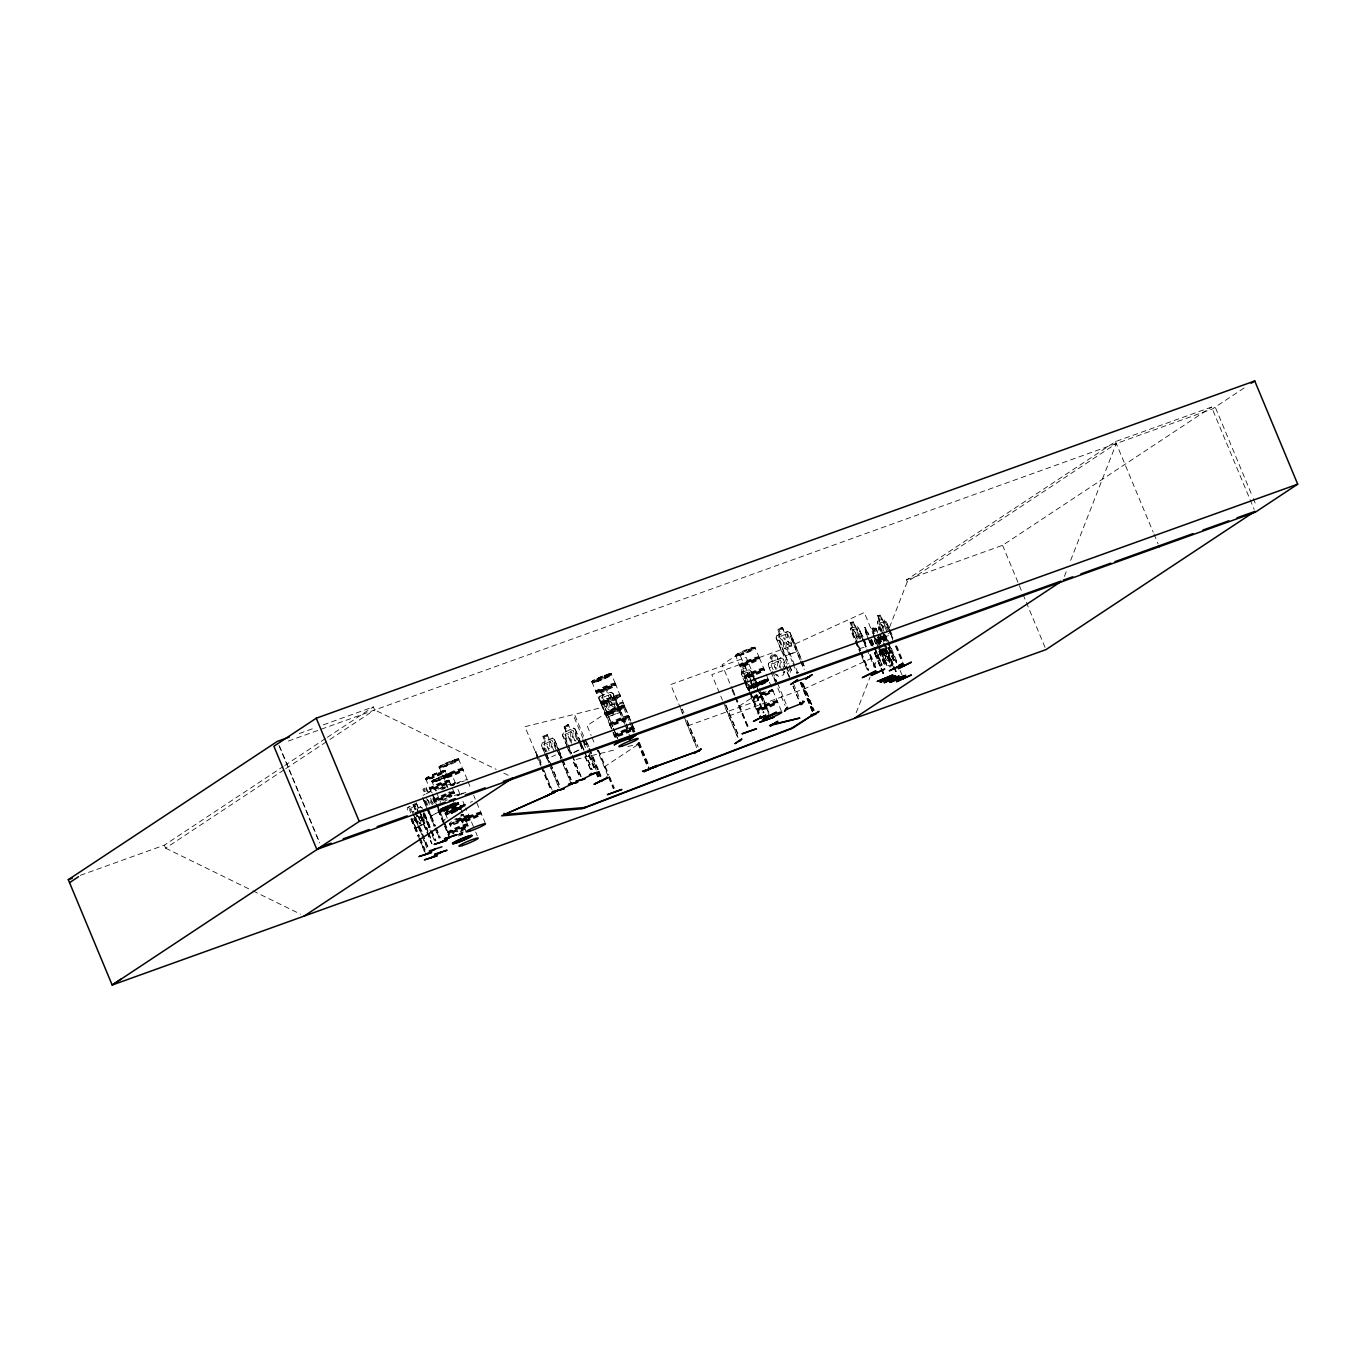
<?xml version="1.0" encoding="UTF-8"?>
<svg xmlns="http://www.w3.org/2000/svg" width="1366" height="1366" viewBox="0 0 1366 1366"><rect width="100%" height="100%" fill="white"/><g stroke="black" fill="none" stroke-linecap="round" stroke-linejoin="round"><path stroke-width="0.75" stroke-dasharray="5 3.75" d="M413.796 806.708L414.854 806.145L415.179 812.872L419.635 817.961L414.974 814.358M448.68 834.097L443.916 822.725M465.891 831.194L459.42 815.656M467.872 825.047L467.975 825.952M610.107 725.722L595.832 691.384M634.165 728.949L620.54 696.114A10.655 1.042 -22.6 0 1 604.455 703.336A10.655 1.042 -22.6 0 1 607.289 700.246A10.655 1.042 -22.6 0 1 620.437 696.079L615.81 684.793A10.655 1.042 -22.6 0 1 599.708 691.947A10.655 1.042 -22.6 0 1 602.543 688.857A10.655 1.042 -22.6 0 1 615.69 684.69L615.503 683.734M759.462 658.002L781.523 711.481M776.11 675.145L777.835 674.855M415.281 820.061L414.137 820.266M439.903 773.122L438.23 773.805L439.203 773.156M451.719 762.006L453.119 761.357M459.625 808.228L458.498 808.365M604.592 676.648L606.043 676.085L604.899 676.341M618.849 708.971C620.437 707.708 617.825 709.757 618.627 708.681M762.484 682.249L761.579 682.915L762.433 682.3M571.586 743.309L571.756 739.399M749.388 684.964L748.226 684.759M551.164 747.765C553.828 738.647 548.688 738.425 549.849 747.014C545.017 740.321 540.953 744.777 549.422 748.653M570.237 742.148L570.459 738.733C561.989 734.857 566.053 730.4 570.886 737.094C569.468 728.812 575.001 728.454 572.2 737.828L575.957 741.004M860.563 650.421L851.957 629.828L852.623 627.814C845.366 614.871 856.448 629.248 850.83 628.019L850.574 630.153L860.99 654.741M850.728 630.085L850.933 628.172M880.728 631.075L877.467 623.272L877.843 621.188L877.604 623.323L884.724 640.056M779.132 667.496C782.769 658.292 776.878 658.327 777.664 666.728C772.729 660.188 767.316 664.115 777.066 668.35M407.512 809.97L407.888 807.545L410.107 806.521L409.219 809.099L410.807 812.89M431.724 778.21L432.544 777.869M438.349 780.618C435.361 781.625 441.986 778.21 439.049 779.901M446.05 766.07L444.684 766.514L445.879 765.933M445.623 810.482L445.316 810.226M600.357 680.029L597.523 680.951M742.08 654.177L741.021 654.946L742.78 654.041M755.893 686.961L754.544 687.405L755.364 686.756M784.186 671.406L783.64 674.77L778.91 676.631L774.693 673.575M741.84 672.004L741.448 674.001L745.477 683.683M621.035 706.307L624.706 705.641L623.75 706.529M429.248 778.483L425.543 779.132L427.797 777.117M431.929 781.062L435.498 781.079A10.535 1.024 -22.6 0 0 451.309 773.89A10.535 1.024 -22.6 0 0 438.315 778.005A10.535 1.024 -22.6 0 0 435.515 781.062M441.303 765.319L438.998 767.163L442.738 766.685L441.013 767.231M454.861 803.31L458.43 803.328A10.535 1.024 -22.6 0 1 442.601 810.499L438.862 811.131L441.116 809.116M441.32 809.594L439.049 811.592L442.755 810.943M451.395 773.805L449.534 773.412M458.771 759.103L455.032 759.513M448.833 813.111L445.248 813.077M449.021 813.538L445.316 814.187L447.57 812.172M458.6 803.054L456.79 803.276M465.055 805.906L461.11 805.889M592.485 682.215L591.802 681.514L593.971 680.114M608.809 713.513A10.484 1.024 -22.6 0 1 611.592 710.474A10.484 1.024 -22.6 0 1 624.535 706.376A10.484 1.024 -22.6 0 1 608.809 713.513A10.484 1.024 -22.6 0 1 611.609 710.508A10.484 1.024 -22.6 0 1 624.552 706.41A10.484 1.024 -22.6 0 1 608.826 713.547L605.036 714.128L607.289 712.113M621.223 706.785L624.808 706.785A10.535 1.024 -22.6 0 1 608.963 713.957L605.24 714.589L607.494 712.591M751.368 647.945L754.937 647.962A10.535 1.024 -22.6 0 1 739.108 655.134L735.386 655.765L737.64 653.751M766.155 681.344L768.255 679.961A10.484 1.024 -22.6 0 1 752.461 687.149L748.841 687.115M766.633 679.927L768.46 680.422A10.535 1.024 -22.6 0 1 752.632 687.627L749.029 687.576M432.151 777.203L432.305 777.954M431.861 781.147L434.029 779.679L432.698 780.515M431.195 778.261L433.517 776.725L431.793 777.715M433.466 777.083L432.424 777.954M439.818 780.037L438.008 779.986M440.245 779.559L439.664 780.054M446.358 765.114L447.126 765.506L444.94 765.78L447.689 765.25L446.289 765.967M447.689 765.25L445.077 766.121M447.502 765.165L446.05 765.763M438.81 810.96L443.199 821.034M439.118 811.028L439.954 810.397M458.737 759.035L458.6 759.53A10.535 1.024 -22.6 0 1 442.789 766.719A10.535 1.024 -22.6 0 1 445.589 763.662A10.535 1.024 -22.6 0 1 458.566 759.547M458.788 759.052L456.483 760.879M446.921 809.936L447.707 809.509L445.265 809.867M445.879 810.192L447.707 809.509M445.077 813.555L447.365 811.694M445.316 814.119L445.367 813.624A10.484 1.024 -22.6 0 1 455.817 808.245A10.484 1.024 -22.6 0 1 464.594 805.923A10.535 1.024 -22.6 0 0 455.868 808.365A10.535 1.024 -22.6 0 0 445.367 813.795A10.535 1.024 -22.6 0 0 456.005 810.516M446.136 809.475L447.126 809.782L446.375 809.389M451.805 812.514L452.624 812.309M452.214 812.753C448.782 814.563 456.79 810.226 451.207 812.633M453.614 812.36L453.785 811.967M598.154 680.917L599.418 679.79M605.189 714.418L606.145 713.394M611.695 713.12L612.088 712.557M612.122 713.411C616.8 711.14 608.843 714.52 611.848 713.291M742.916 654.075L741.499 654.058M743.838 653.597L742.626 653.955M748.653 687.593L750.959 685.749M748.841 688.054L751.163 686.227M756.013 686.074L754.664 687.269L756.559 686.722M756.405 686.313L757.208 686.415M544.727 753.229L541.482 745.443L542.336 742.899L552.24 738.067L554.357 739.211L562.16 758.01M573.276 728.129L575.393 729.29L573.276 728.129L563.27 732.979L562.519 735.506L566.668 745.238M777.032 635.531L787.789 631.638L784.562 632.629L782.513 627.506C772.149 629.35 784.084 632.048 776.008 637.768L781.693 651.411L785.45 655.834L796.361 651.923L795.627 646.391M776.981 635.344L776.195 637.785L791.443 674.189M615.332 736.923L599.35 698.504L599.981 696.148L599.093 698.521L604.762 712.164L608.536 716.604L619.293 712.523M856.175 712.711L870.125 677.007M874.001 667.086L880.199 651.206M884.058 641.286L886.397 635.344M889.488 627.404L907.314 581.779L1116.295 443.523L1069.817 562.536M1064.387 576.435L1066.709 570.476M742.95 673.626L743.872 671.474L741.584 666.266L744.982 665.293L747.1 670.382L749.319 669.767L751.112 671.304L756.969 686.415M564.226 726.644L566.344 731.715L564.909 734.447L568.068 742.045M623.886 706.871L622.486 707.708M768.307 679.927L764.704 679.944M769.587 667.991L770.902 667.547M777.391 659.3L780.857 657.917L769.212 662.732L768.221 665.088L785.057 705.437M783.196 659.129L780.823 657.934M788.933 676.443L783.281 662.595L789.019 676.358M784.596 662.134L783.196 662.681M446.136 765.199L445.128 765.677M452.709 760.947L452.488 761.067M452.812 760.879L452.129 761.596M433.022 777.664L433.995 776.964M438.23 773.583L439.767 773.105M439.271 772.678L438.366 773.054L439.22 773.429M438.281 773.6L439.374 773.412M438.025 780.652L439.92 779.644L438.879 779.593M444.957 776.178L446.17 775.683L445.179 776.195M450.592 774.471L449.226 775.273L451.326 773.873A10.535 1.024 -22.6 0 0 438.332 778.057A10.535 1.024 -22.6 0 0 435.532 781.113A10.535 1.024 -22.6 0 0 451.326 773.941M604.54 676.05L605.514 676.307M610.517 674.872L609.151 675.675L611.37 673.626L607.716 674.309M446.17 809.44L444.992 810.089L445.897 809.56M451.975 805.479L453.427 805.564L452.112 805.411M447.57 809.645L446.05 810.038M458.583 803.789A10.535 1.024 -22.6 0 1 442.789 810.96A10.535 1.024 -22.6 0 1 445.589 807.921A10.535 1.024 -22.6 0 1 458.583 803.789L456.5 805.155M459.044 807.784L458.003 808.843M458.993 807.75L458.191 808.723L459.078 808.177M612.07 712.557L613.214 712.181L612.549 713.001M618.2 708.442L619.464 708.578M612.719 713.12L613.88 712.506L612.753 712.676M741.636 654.177L742.643 653.768M748.568 649.977L749.746 649.755L748.773 650.233M748.585 650.182L748.397 649.584M757.345 686.074L755.21 687.098L756.201 686.637M756.44 686.125L755.483 686.654M762.809 682.419L761.716 682.18L763.082 682.351M756.935 686.261L755.979 686.108M763.116 682.215L762.04 681.993M762.57 681.839L761.852 682.146M603.072 695.004C595.61 689.489 609.082 684.451 607.665 693.382M600.835 701.39L602.116 700.929L612.753 726.473M602.116 700.929L612.531 726.627M613.078 693.518L625.15 722.085M627.967 732.364L613.454 696.831L629.828 736.154M614.512 696.523L625.372 721.931M604.762 712.164L608.587 716.399M608.536 716.604L619.481 712.659L618.815 707.093L619.225 712.574M80.304 875.35L164.364 845.144L283.018 766.65M284.794 765.472L325.535 738.528M327.311 737.35L373.345 706.888L374.608 709.893L496.182 769.365M164.364 845.144L165.61 848.166L284.008 769.843M285.767 768.665L328.181 740.611M329.94 739.45L374.608 709.893M782.445 627.557L784.477 632.868L787.499 633.722L791.443 643.198L790.812 648.099L786.475 649.653L782.462 646.425L778.518 636.949L780.14 634.422L778.091 629.299M777.749 640.62L779.03 640.159L788.848 663.756M801.21 659.385L790.026 632.731L795.456 646.425M779.03 640.159L788.626 663.893M799.93 659.829L790.333 636.095L804.25 669.511M791.392 635.788L801.432 659.232M604.25 766.924L638.776 744.077M781.693 651.411L785.501 655.629L796.173 651.787M907.314 581.779L906.495 579.85L1115.493 441.577L1211.557 407.068L1254.142 509.381M739.279 706.068L756.542 694.645M906.495 579.85L1002.559 545.324L1211.557 407.068M1244.136 387.978L1212.359 408.997L285.904 741.909M633.021 732.056L631.433 728.283L633.073 727.344L631.826 727.771L633.5 731.886M682.454 713.564L681.105 709.62M683.956 712.95L682.385 709.159L683.734 713.103M604.557 676.068L604.967 675.829M442.977 772.678L445.231 770.68L441.542 771.312M444.872 776.059L445.521 775.837M438.076 780.686L439.357 780.037M439.271 780.259L439.545 779.952M456.312 804.711L458.447 803.276A10.535 1.024 -22.6 0 0 445.401 807.46A10.535 1.024 -22.6 0 0 442.601 810.499M611.524 713.564L613.095 712.249M622.674 708.151L624.808 706.717A10.535 1.024 -22.6 0 0 611.763 710.918A10.535 1.024 -22.6 0 0 608.963 713.957L605.394 714.64M752.82 649.311L754.92 647.928A10.535 1.024 -22.6 0 0 741.909 652.077A10.535 1.024 -22.6 0 0 739.108 655.134M766.326 681.788L768.426 680.388A10.535 1.024 -22.6 0 0 755.415 684.52A10.535 1.024 -22.6 0 0 752.615 687.576L750.856 688.088M430.461 791.477L425.287 794.346L422.862 789.207L426.158 787.397C426.619 795.114 429.197 789.889 431.98 792.707L436.01 802.371M423.067 795.388L424.98 794.278M407.751 807.596L409.8 806.452M414.752 803.942L412.925 804.915L415.349 805.684L418.508 813.282M413.761 806.572L410.807 808.211L412.395 812.002M418.337 808.194L420.54 806.76M414.752 817.705L417.706 816.048M429.3 812.958L431.434 815.929L438.998 811.745L437.871 806.145M431.434 815.929L438.998 811.745M416.254 827.881L423.801 823.92M423.033 810.072L429.231 827.198L421.667 831.365L412.805 813.282L413.164 810.858L412.942 813.282L423.204 837.956M597.71 681.036L599.025 680.131M432.851 777.254L431.519 778.039L433.193 777.117M439.493 780.157L440.45 779.627M743.241 653.409L741.362 654.673L742.216 654.365M743.531 653.802L742.626 654.399M743.685 653.938L742.267 654.587M446.306 809.782L447.211 809.628M447.365 809.782L446.289 810.226M451.309 812.907L452.283 812.48M744.846 665.362L746.929 670.638L749.268 671.884L753.212 681.378M743.702 671.338L741.584 671.918L741.311 674.07L743.736 679.875M750.976 671.372L754.92 681.122M743.121 676.819L743.616 676.785M756.696 686.876L751.966 674.394L754.425 680.302M752.461 674.36L751.556 674.616M746.997 687.61L744.555 681.754M756.644 684.981L757.874 690.257M536.189 751.59C533.167 750.924 541.858 759.752 540.919 762.945M631.826 727.771L633.841 731.339M547.151 734.635L543.087 736.598L545.307 741.653L543.873 744.385L547.032 751.966M566.241 731.749L563.919 726.558L568.256 724.475L570.373 729.546M564.124 726.661L568.188 724.714M545.734 751.829L544.095 747.902L542.917 748.466M562.331 762.587L554.152 742.933L555.313 742.353L561.87 758.079M566.77 741.909L565.131 737.981L563.953 738.545M579.269 742.831L575.188 732.996L576.35 732.432M551.642 756.884L555.62 754.954M581.062 742.899L581.745 748.619L571.756 753.503L568.205 749.149M573.515 752.666L581.848 748.602M850.83 628.019L857.25 626.704L855.355 626.96L853.238 621.889L861.212 638.076M882.214 620.215L880.25 615.059L888.224 631.263M858.719 628.206L865.634 647.074L864.285 641.832M852.452 632.902L859.812 650.592M879.619 620.779L878.97 622.998L882.129 630.597M861.878 637.29L859.88 631.16L863.09 636.898M859.436 631.382L860.648 630.99M888.088 628.497L886.893 624.347M887.2 624.382L889.3 628.104M856.14 643.745L859.334 648.509L856.277 643.676M892.801 640.193L891.537 634.934L884.126 619.959M597.984 680.712L599.093 679.875M444.992 765.814L446.597 765.216M612.531 712.591L611.626 713.53M452.026 812.599L450.968 813.316L452.078 813.009M451.873 812.258L452.556 812.377M803.635 689.181L881.446 653.836L879.55 650.506M874.223 628.582L875.965 628.189L878.082 633.261M878.543 639.971L880.097 639.886M886.158 648.526L887.644 653.716L886.005 648.594M891.81 665.191C888.02 648.748 896.147 679.38 885.202 660.717L879.533 647.074M874.018 633.5L871.935 628.189L874.172 633.431L872.959 633.346M873.472 628.104L874.889 631.673M878.458 627.626C882.59 626.909 875.299 627.831 879.977 631.177M879.499 637.871L881.172 641.61M883.751 641.337L881.599 637.632M887.337 641.217L885.697 637.29L886.671 637.017L897.308 662.578M878.628 648.918L881.48 653.836M881.309 653.921L885.424 653.511L883.785 648.389M885.356 648.252L888.139 653.221L885.51 648.184M884.69 634.251L891.947 652.965L890.29 647.843M598.547 680.729L599.828 680.148M432.1 777.203L433.142 776.793M446.494 809.936L445.231 810.465M866.761 634.285L864.268 627.438L867.444 632.834M865.293 627.592L868.417 634.712M865.822 632.373L866.334 634.165L864.439 627.37M756.201 686.364L755.654 687.064M445.948 765.899L444.975 766.275M452.624 812.582L453.683 812.121L451.497 813.265M299.308 733.491L315.307 727.736M323.315 724.868L373.345 706.888M601.108 690.086L605.531 688.481M778.022 629.333L782.428 627.728M599.981 696.148L610.909 692.186L613.146 693.467M613.232 696.984L614.734 696.37M790.111 636.249L791.614 635.634M687.849 725.824L763.355 698.675M729 715.904L804.506 688.754M680.883 709.774L682.385 709.159M632.031 727.89L634.097 731.493M426.158 787.397L428.241 792.707L430.529 793.526M423.955 800.886L425.987 806.913M422.555 818.371L423.682 823.971M429.231 827.198L427.985 821.632M595.439 681.463A10.535 1.024 -22.6 0 1 598.24 678.424A10.535 1.024 -22.6 0 1 611.234 674.292L611.319 674.275A10.535 1.024 -22.6 0 1 595.439 681.463L592.503 682.249M764.892 680.422L766.616 679.875M447.792 773.907L449.516 773.361M455.049 803.789L456.773 803.242M463.04 805.838L461.298 806.333L464.286 805.633M741.704 672.072L749.336 669.955M576.213 759.428L590.266 755.91M591.683 755.62L615.759 749.592M627.779 746.57L639.817 743.548M563.27 732.979L562.69 735.506L568.341 749.063M552.154 738.084L554.237 739.347M575.188 732.996L577.938 738.818M549.252 739.501L547.134 734.413L542.883 736.496L545 741.567M554.255 739.245L559.07 750.941M565.131 737.981L571.381 753.776M541.482 745.443L546.485 757.054M554.152 742.933L560.999 758.591M544.095 747.902L545.427 751.915M880.25 615.059L877.501 615.69L880.233 615.246M850.352 622.589L853.238 621.889M850.506 622.742L853.221 622.076M877.706 621.257C888.907 613.966 888.327 632.526 892.92 638.144M886.449 624.569L887.661 624.16M888.549 635.634L885.988 636.232L882.914 632.492M859.18 648.577L865.771 647.006M736.154 655.902L737.35 655.612M426.312 779.252L427.507 778.979M437.854 780.157L439.715 779.918M875.965 628.189L874.103 628.411L876.204 633.482M876.05 629.231L875.025 629.316L876.75 630.921M878.509 640.21L880.267 639.988M879.141 641.03L880.882 642.635L879.858 642.72M883.58 653.904L887.695 653.477M887.798 653.648L883.614 654.075L880.916 649.089M886.875 656.329L885.27 656.465L882.914 650.779M887.866 665.549L891.981 665.105M871.781 628.258L873.625 628.036M871.901 628.411L873.642 628.206M872.533 629.248L874.257 630.853L873.25 630.938M888.6 647.979L887.029 648.116L884.502 644.12M881.275 653.751L885.322 653.341M887.951 653.119L891.998 652.726M887.985 653.29L892.1 652.88M773.122 669.767L770.748 664.081L772.575 661.4L770.492 656.295L775.205 654.434L777.288 659.539L780.515 660.239L784.46 669.716M864.268 627.438L865.327 627.762M865.907 632.543L867.871 633.073M867.461 634.456L867.991 634.609M874.291 652.692L876.528 653.324L874.513 648.406M503.781 773.088L511.379 776.81M165.61 848.166L251.105 889.983M253 890.905L300.486 914.144M610.841 692.425L613.027 693.587L618.576 707.161M787.721 631.502L790.026 632.731M888.207 633.756L889.078 633.397M783.162 672.755L784.938 672.021L780.515 668.555M430.307 791.324L432.117 792.656M420.694 806.913L422.35 808.091M420.557 806.965L422.214 808.143M415.11 803.498L416.937 804.83M753.008 697.497L753.759 699.358M447.877 787.926L439.152 767.026M425.68 778.774L437.393 806.965M421.872 825.03L418.594 821.854L417.023 818.046M413.181 818.575L416.442 821.769L419.396 820.112L419.328 816.817C417.723 825.867 422.367 826.601 420.387 817.636L425.048 821.239L420.591 816.134M857.08 626.601L858.787 628.223M426.294 798.632L429.078 801.466L429.197 804.779M412.498 812.224L409.578 808.74L414.069 812.07M430.358 800.698L433.244 803.652M430.153 802.201L432.578 804.762M752.837 683.871L753.759 683.239M746.895 683.102L750.224 686.722L753.264 685.886L753.229 682.88M473.439 826.635L465.686 807.921M746.639 677.075L743.548 673.404L744.624 673.148L748.261 677.297L748.039 672.226L749.012 671.901L749.371 678.27M773.89 678.595L777.613 682.846M776.264 681.634L771.295 672.84M455.493 783.23L451.19 773.224M550.754 763.201L547.305 758.984L549.542 761.972M615.298 683.495L611.114 673.643M883.682 628.258L879.619 622.691L883.785 626.926L884.109 621.752L884.809 627.95M860.836 638.622L857.797 634.78L857.097 628.582L856.772 633.756L852.606 629.521L856.67 635.07L857.199 640.995M859.948 638.981L857.677 636.027L858.019 639.442M759.394 657.678L754.783 647.279M455.903 820.334A10.655 1.042 -22.6 0 1 469.153 816.031L469.306 816.048M428.378 811.438L431.571 815.878M418.713 826.789L421.804 831.109M413.283 823.527L416.374 827.847M747.082 687.542L750.224 692.152M886.329 641.491L883.239 636.863L885.185 640.142L884.383 636.59M877.689 637.683L879.858 641.149M882.248 649.192L885.783 658.788L885.219 653.716L888.703 658.617L884.348 648.987M882.316 636.778L884.485 640.261M877.911 637L879.738 639.937L879.072 636.898M882.47 648.526L884.297 651.445L883.631 648.423L885.27 653.58M880.182 643.506L877.706 637.205M467.804 824.893L463.245 814.563M614.871 737.094L610.124 725.705M476.768 802.747L485.186 823.049M881.121 648.97L883.751 653.836M870.398 640.227L873.25 645.913M758.523 710.73L757.737 708.886M873.113 646.186L870.688 641.303L872.208 645.947M454.468 793.407L444.94 770.646M745.016 678.27L744.265 676.477M1215.569 407.905L1252.434 496.473M1253.254 498.453L1256.532 506.325M1115.493 441.577L1153.16 532.091M1153.98 534.072L1158.078 543.907M1002.559 545.324L1022.229 592.554M1023.049 594.517L1025.507 600.425M1026.327 602.389L1045.161 647.655M890.103 630.067L893.381 637.922M896.659 645.794L903.199 661.52M895.908 645.964L904.087 665.635M888.907 630.46L892.169 638.332M895.447 646.186L901.167 659.949M886.858 631.57L882.914 622.093L880.336 622.691L884.297 632.168M885.663 636.112L896.796 662.8M900.126 670.484L902.585 676.375M888.156 643.181L896.335 662.851M882.675 631.792L886.175 640.056M889.215 647.518L895.772 663.244M881.702 630.802C879.926 624.262 877.962 624.894 881.548 630.87M882.214 632.014L885.492 639.886M888.754 647.74L895.311 663.466M883.751 636.334L885.339 640.125M888.463 647.689L895.003 663.432M888.002 647.911L894.559 663.654M882.18 636.471L885.339 644.052M884.57 643.301L893.569 664.935M894.388 666.898L896.847 672.789M880.558 634.644L883.802 642.703M886.551 649.243L893.108 664.969L886.5 649.431M893.927 666.932L896.369 672.84M880.37 635.07L883.631 642.771M893.876 667.12L896.335 673.028M879.789 634.575L884.707 646.255M884.809 646.63L894.235 669.135M879.619 634.644L882.829 642.635M885.492 648.577L890.359 660.256M879.602 637.034L882.76 644.615M884.57 648.662L891.452 665.174M875.811 628.258L877.945 633.517M884.451 649.482L890.991 665.208M878.15 634.866L881.258 642.652M884.4 649.67L890.956 665.396M878.799 636.863L882.812 646.528M883.717 648.73L890.478 665.43M877.928 636.88L881.087 644.462M877.997 637.171L881.155 644.752M878.662 640.142L880.08 643.523M877.877 638.844L880.25 644.547M877.928 639.151L880.285 644.837M878.543 643.249L877.023 639.271L886.961 660.529L888.566 660.393L887.729 656.243M881.309 650.899L885.373 660.649M876.306 638.981L878.68 644.667M875.435 638.024L877.894 643.932M878.714 645.896L886.893 665.549M873.881 635.258L877.262 643.301M880.404 650.882L886.722 666.045L878.253 645.93M877.382 644.154L864.268 612.549L786.44 647.894L792.178 661.656M873.113 635.19L878.56 648.133M879.38 650.096L885.919 665.823M874.36 640.125L875.93 643.915M879.089 651.48L885.407 666.642M874.172 640.142L875.76 643.932M878.901 651.497L885.219 666.659M871.662 639.544L874.12 645.435M874.94 647.399L882.299 665.088M871.423 639.476L875.521 649.311M876.34 651.275L882.06 665.037M871.132 639.766L881.77 665.327M870.893 639.698L873.847 646.374M874.172 647.569L881.531 665.259M870.774 640.398L873.625 648.15M875.077 652.692L880.814 666.454M881.633 668.418L884.075 674.326M874.838 652.624L883.853 674.258M868.332 638.076L871.269 645.059M880.267 666.676L874.547 652.914L876.426 653.136L874.65 648.304M881.087 668.657L883.546 674.548M866.505 634.097L871.167 645.776M874.308 652.863L883.307 674.48M867.905 637.99L871.149 645.794M863.91 638.861L867.188 646.716M870.466 654.587L876.187 668.35M860.187 631.212L866.727 646.938M870.005 654.809L875.743 668.572M864.798 642.959L866.437 646.903M869.715 654.758L877.074 672.448M862.697 639.254L865.976 647.125M866.795 649.089L874.155 666.779M861.383 652.385L868.742 670.074M852.743 632.936L860.102 650.643M860.922 652.606L868.298 670.296M860.631 652.555L867.991 670.245M861.809 656.705L867.547 670.467M802.252 661.195L805.53 669.067M802.03 661.349L805.308 669.203M800.749 661.81L804.028 669.664M803.123 683.734L814.17 710.252M802.935 683.751L813.982 710.269M797.966 673.028L787.328 647.467L711.806 674.616L722.443 700.16M802.064 682.863L813.538 710.44M801.483 682.18L813.316 710.593M792.997 663.62L797.078 673.455M800.835 682.454L812.838 710.849M800.442 682.488L813.06 712.796M800.203 682.641L812.821 712.95M789.668 665.72L792.946 673.575M789.446 665.874L792.724 673.728M786.304 665.976L789.497 673.933M793.595 683.768L800.135 699.494M783.213 659.095L788.865 672.738L789.428 678.373M793.1 686.193L800.476 703.883M793.031 686.278L798.751 700.041M777.322 659.505C778.979 650.182 764.875 655.578 772.336 661.298L769.058 662.578L768.034 665.071L770.458 670.928M781.933 670.706L777.988 661.229L773.276 663.091L777.22 672.567M772.627 671.372L776.639 681.31M777.527 683.171L786.457 704.89M754.356 677.058L746.178 657.388L670.655 684.537L682.932 714.025M755.176 679.022L758.454 686.893M759.274 688.857L769.229 712.796M754.51 678.082L757.976 686.415M761.05 693.808L769.007 712.95M760.64 694.03L767.999 711.72M755.244 682.266L756.918 686.722M757.703 688.618L769.16 715.682M757.293 688.379L767.111 711.959M751.573 681.822L747.629 672.345L744.59 673.165L747.748 680.763M749.183 676.955L739.347 653.358L722.085 664.781L730.281 684.451M750.002 678.919L754.083 688.754M756.901 695.499L763.987 712.557M750.89 682.419L753.434 688.123M756.405 695.67L763.696 712.745M750.583 682.607L752.956 688.293M756.098 695.875L763.201 712.915M735.915 656.363L735.523 655.407L739.45 664.969M748.739 687.166L749.439 688.823M749.763 690.342L739.501 665.02M750.566 692.306L761.494 717.85M745.255 680.729L749.336 690.547M750.156 692.511L759.155 714.145M744.76 680.763L748.858 690.581M749.678 692.562L758.676 714.179M745.99 684.895L750.071 694.731M750.89 696.694L758.267 714.384M732.825 689.676L735.198 695.362M735.984 697.258L748.602 727.566M731.083 686.415L734.891 695.55M735.489 697.428L748.295 727.771M732.039 690.052L734.413 695.738M735.198 697.633L747.817 727.941M725.892 704.924L739.296 737.128M725.67 705.078L739.074 737.281M723.263 702.141L738.033 737.589M725.175 707.417L737.794 737.725M687.115 720.531L698.146 747.048M686.876 720.685L697.138 745.307M683.751 715.989L696.882 747.509M685.612 721.128L696.643 747.663M629.999 719.95L622.64 702.261L574.505 714.333L588.422 747.765M630.819 721.931L634.917 731.749M639.39 742.506L648.85 765.233M638.947 742.728L649.089 767.487M638.571 742.711L648.833 767.333M628.958 720.497L621.598 702.807L587.056 725.636L591.154 735.471M629.777 722.46L633.858 732.296M638.349 743.036L647.808 765.78M638.144 742.916L648.389 767.555M637.751 743.428L647.211 766.155M626.191 723.895L629.47 731.766M625.97 724.048L629.248 731.903M605.548 688.293L607.58 693.604L610.619 694.457L614.563 703.934L613.932 708.834L609.577 710.405L605.548 707.178L601.603 697.702L603.226 695.174L601.194 690.052M613.573 728.454L617.654 738.272M613.351 728.59L617.432 738.425M591.854 681.771L595.798 691.333M598.581 750.173L608.826 774.795M609.629 776.691L614.359 788.045M597.984 750.549L608.246 775.188M609.134 776.861L613.761 788.438M591.973 737.435L595.235 745.307M596.054 747.27L607.75 775.359M608.536 777.254L613.266 788.626M587.329 743.019L588.9 746.809M589.702 748.705L598.376 769.536M599.162 771.431L601.518 777.117M585.314 739.45L588.456 747.014M589.258 748.91L597.932 769.758M598.718 771.653L601.074 777.339M588.883 748.892L597.557 769.741M598.342 771.636L600.716 777.322M586.082 743.428L587.653 747.219M590.812 754.8L597.113 769.963M597.915 771.858L600.272 777.527M582.889 738.221L573.071 714.623L524.937 726.695L540.902 765.045M583.709 740.184L586.987 748.039M587.807 750.002L596.139 770.014M596.925 771.91L599.281 777.596M583.077 739.928L586.236 747.509M589.378 755.074L595.696 770.236M596.481 772.131L598.837 777.817M582.701 739.911L585.86 747.492M589.019 755.057L595.32 770.219M596.122 772.114L598.479 777.8M583.845 743.924L585.416 747.697M588.575 755.278L594.876 770.441M595.678 772.336L598.035 778.005M575.291 729.307L584.016 750.054M584.836 752.017L592.195 769.707M575.171 729.444L583.726 750.122M584.528 752.085L591.905 769.775M578.757 740.799L582.036 748.653M585.297 756.525L591.034 770.287M580.089 744.794L581.728 748.722M585.007 756.593L592.366 774.283M577.084 739.928L573.139 730.434L570.305 729.785L568.171 724.492M574.966 740.953L571.005 731.476L567.044 733.422L570.988 742.899M567.59 743.872L571.671 753.708M572.491 755.671L581.489 777.288M572.2 755.74L581.199 777.374M568.871 750.344L570.51 754.271M573.771 762.143L580.328 777.869M566.924 746.485L570.203 754.339M573.481 762.211L579.201 775.973M562.98 759.974L571.159 779.644M562.69 760.042L570.868 779.713M561.819 760.555L569.998 780.208M563.151 764.55L571.33 784.221M556.047 749.849L552.103 740.372L549.269 739.706L547.066 734.652M553.93 750.89L549.986 741.414L546.007 743.343L549.952 752.82M546.554 753.793L549.815 761.665M550.635 763.628L560.453 787.226M546.246 753.878L549.525 761.733M550.344 763.696L560.162 787.294M547.015 758.301L550.293 766.172M551.113 768.136L559.292 787.789M545.085 754.442L548.347 762.313M549.166 764.277L558.984 787.875M544.078 770.526L551.966 789.48M535.745 751.795L541.26 765.062M542.063 766.958L551.523 789.685M541.687 766.941L551.147 789.668M536.514 755.791L540.458 765.267M541.243 767.163L549.917 787.994M458.447 758.847L467.565 780.327A10.655 1.042 -22.6 0 0 467.035 780.31M467.992 781.676L471.031 788.985M473.695 795.354L475.231 799.127M457.969 789.411L459.932 794.158M462.954 801.398L464.918 806.094M475.727 832.099L477.297 835.838M462.442 812.65L458.156 802.405A10.467 1.024 -22.6 0 1 444.513 809.133A10.484 1.024 -22.6 0 1 441.047 808.826A10.484 1.024 -22.6 0 1 456.415 802.559A10.467 1.024 -22.6 0 0 450.131 804.711M439.186 766.975L439.579 767.931M449.414 791.614L451.702 797.163M452.829 799.861L456.637 809.014M432.339 782.308L431.946 781.369L435.874 790.931M445.162 813.129L445.845 814.785M436.659 792.843L440.637 802.32M447.263 818.234L442.908 807.784A10.467 1.024 -22.6 0 0 444.513 809.133A10.484 1.024 -22.6 0 0 458.071 802.696M454.144 834.78L449.431 823.51M433.688 796.463L444.052 821.188M444.855 823.152L448.953 832.987M438.708 809.526L443.626 821.325M444.445 823.288L449.346 835.087M433.346 798.086L434.986 802.013M438.264 809.867L448.902 835.429M432.937 798.222L434.559 802.149M437.837 810.004L449.294 837.529M432.902 799.212L434.473 803.003M430.529 798.188L432.902 803.891M427.575 799.844L429.949 805.53M425.987 800.715L428.361 806.401M424.826 800.391L427.285 806.299M428.104 808.262L435.464 825.952M436.283 827.916L440.381 837.751M424.416 800.527L426.858 806.435M427.678 808.399L435.054 826.089M435.874 828.052L439.954 837.887M422.828 797.812L426.055 805.547M422.572 797.829L428.053 810.721M428.873 812.685L436.232 830.374M437.052 832.338L439.51 838.246M426.807 808.877L434.183 826.584M435.003 828.547L439.084 838.383M424.86 813.812L431.007 828.769M431.827 830.733L435.908 840.551M424.86 815.143L430.58 828.906M431.4 830.87L435.498 840.688M423.58 813.521L430.136 829.247M430.956 831.211L435.037 841.046M423.17 813.658L431.349 833.311M432.168 835.275L434.627 841.183M423.136 814.648L424.826 823.391L416.374 828.052L411.439 819.754M416.271 802.884L420.25 812.48M420.762 813.641L423.136 819.327L420.182 820.966L417.808 815.28M416.237 803.106L428.036 831.399M428.856 833.362L432.134 841.217M427.609 831.535L417.791 807.938L416.92 808.416L432.083 843.676M428.429 833.499L431.707 841.354M420.199 816.287L431.656 843.812M413.232 804.608L415.52 809.799M413.095 804.642L415.401 809.833M415.879 817.807L428.975 849.259M415.469 817.944L428.548 849.396M424.023 839.919L427.285 847.774M414.598 818.422L421.138 834.148M421.957 836.129L426.858 847.91M412.105 818.473L419.464 836.163M420.284 838.126L425.202 849.925M411.678 818.61L419.038 836.299M419.857 838.263L424.775 850.062M411.234 818.951L420.233 840.585M421.052 842.549L425.15 852.367M410.807 819.088L418.167 836.777M418.986 838.741L424.724 852.504M279.535 746.263L319.678 842.72M278.92 745.307L319.524 842.873M456.654 808.996L457.422 810.926A10.518 1.024 -22.6 0 1 457.525 810.601M870.637 641.969L871.798 645.537M891.435 634.934L892.237 638.503M877.809 640.876L878.611 644.615M879.789 637.478L880.558 641.064M437.615 806.23L438.708 811.66M422.435 818.405L423.528 823.835M580.806 742.967L581.575 748.5M560.026 752.837L560.726 758.557M559.77 752.905L560.538 758.437M451.907 785.262A10.484 1.024 -22.6 0 1 454.144 784.204M456.62 783.128A10.484 1.024 -22.6 0 1 467.087 780.106M456.876 783.777A10.655 1.042 -22.6 0 1 459.437 782.718M461.896 781.796A10.655 1.042 -22.6 0 1 464.081 781.062M458.652 795.012A10.484 1.024 -22.6 0 1 466.062 791.99M461.213 794.192A10.535 1.024 -22.6 0 1 466.182 792.246M459.608 809.218A10.518 1.024 -22.6 0 1 461.469 808.245M460.308 809.031A10.655 1.042 -22.6 0 1 458.549 809.543M457.354 809.782A10.655 1.042 -22.6 0 1 465.652 804.847M460.12 808.33A10.518 1.024 -22.6 0 1 457.473 808.091A10.518 1.024 -22.6 0 1 467.923 803.174M470.348 802.252A10.518 1.024 -22.6 0 1 472.482 801.518M457.593 810.362A10.655 1.042 -22.6 0 1 463.381 806.538M462.254 806.674A10.484 1.024 -22.6 0 1 446.033 813.111A10.484 1.024 -22.6 0 1 454.707 807.955A10.484 1.024 -22.6 0 1 463.586 805.872M462.391 806.93A10.535 1.024 -22.6 0 1 446.101 813.402A10.535 1.024 -22.6 0 1 454.827 808.228A10.535 1.024 -22.6 0 1 463.74 806.128M459.096 795.063A10.484 1.024 -22.6 0 1 457.747 795.866M442.806 800.613A10.484 1.024 -22.6 0 1 446.904 798.598M449.363 797.505A10.484 1.024 -22.6 0 1 451.89 796.48M454.315 795.575A10.484 1.024 -22.6 0 1 459.369 794.107M454.776 784.289A10.655 1.042 -22.6 0 1 453.41 785.091M440.108 788.933A10.655 1.042 -22.6 0 1 447.45 785.723M449.909 784.801A10.655 1.042 -22.6 0 1 455.527 783.691M438.076 789.207A10.484 1.024 -22.6 0 1 452.641 783.162A10.484 1.024 -22.6 0 1 451.156 785.433M443.933 788.592A10.484 1.024 -22.6 0 1 441.508 789.514M435.976 790.59A10.484 1.024 -22.6 0 1 436.727 790.009M460.666 808.262A10.484 1.024 -22.6 0 1 458.43 809.321A10.535 1.024 -22.6 0 0 460.735 808.382M455.954 810.397A10.484 1.024 -22.6 0 1 445.35 813.658M442.96 789.104A10.484 1.024 -22.6 0 1 445.418 788.028M452.505 785.365A10.484 1.024 -22.6 0 1 454.229 784.852M442.618 788.455A10.655 1.042 -22.6 0 1 447.689 786.304M450.148 785.382A10.655 1.042 -22.6 0 1 454.075 784.135M445.094 800.92A10.655 1.042 -22.6 0 1 447.365 799.844M456.825 795.439A10.655 1.042 -22.6 0 1 459.779 794.705M460.871 808.74A10.535 1.024 -22.6 0 1 458.635 809.799M456.159 810.875A10.535 1.024 -22.6 0 1 446.392 813.333A10.535 1.024 -22.6 0 1 463.176 806.247M469.153 816.031A10.655 1.042 -22.6 0 1 454.468 822.947A10.655 1.042 -22.6 0 1 453.632 821.41M455.681 819.668A10.484 1.024 -22.6 0 1 468.589 815.195A10.484 1.024 -22.6 0 1 459.13 820.385A10.484 1.024 -22.6 0 1 449.499 823.066M450.234 822.486A10.484 1.024 -22.6 0 1 451.583 821.683M456.398 811.455A10.484 1.024 -22.6 0 1 446.665 813.897A10.484 1.024 -22.6 0 1 463.381 806.845M462.442 833.158A10.655 1.042 -22.6 0 1 457.798 834.814M460.632 831.723A10.655 1.042 -22.6 0 1 463.142 830.63M462.681 833.738A10.655 1.042 -22.6 0 1 460.222 834.66M462.186 832.457A10.484 1.024 -22.6 0 1 459.761 833.38M460.41 831.057A10.484 1.024 -22.6 0 1 465.413 828.957M462.972 834.37A10.518 1.024 -22.6 0 1 458.413 836.026M458.959 834.028A10.518 1.024 -22.6 0 1 463.672 831.894M436.915 801.449A10.484 1.024 -22.6 0 1 439.903 798.615A10.484 1.024 -22.6 0 1 453.563 793.475A10.484 1.024 -22.6 0 1 448.202 797.198M445.743 798.273A10.484 1.024 -22.6 0 1 438.64 800.954M450.251 804.933A10.535 1.024 -22.6 0 1 456.637 804.028A10.535 1.024 -22.6 0 1 440.228 810.721A10.535 1.024 -22.6 0 1 447.707 805.974M448.048 792.98A10.484 1.024 -22.6 0 1 450.302 793.902A10.484 1.024 -22.6 0 1 434.678 799.793A10.484 1.024 -22.6 0 1 445.64 793.885M445.145 806.828A10.467 1.024 -22.6 0 1 447.621 805.752M448.833 833.55A10.655 1.042 -22.6 0 1 458.413 828.086A10.655 1.042 -22.6 0 1 467.018 826.14M465.652 826.959A10.655 1.042 -22.6 0 1 450.029 833.311M465.806 827.659A10.484 1.024 -22.6 0 1 456.722 831.774M454.297 832.697A10.484 1.024 -22.6 0 1 452.163 833.414M449.26 834.148A10.484 1.024 -22.6 0 1 457.422 829.299A10.484 1.024 -22.6 0 1 467.889 826.276M462.271 814.751A10.655 1.042 -22.6 0 1 460.905 815.57M461.486 814.734A10.484 1.024 -22.6 0 1 459.215 817.227M456.978 818.285A10.484 1.024 -22.6 0 1 454.502 819.361M462.032 814.17A10.655 1.042 -22.6 0 1 460.666 814.973M443.369 821.188A10.655 1.042 -22.6 0 1 444.121 820.607M443.694 820.864A10.518 1.024 -22.6 0 1 445.316 819.105M752.461 687.149A10.484 1.024 -22.6 0 1 755.261 684.11A10.484 1.024 -22.6 0 1 768.204 680.012A10.484 1.024 -22.6 0 1 752.478 687.183A10.484 1.024 -22.6 0 1 755.278 684.144A10.484 1.024 -22.6 0 1 768.221 680.046M766.224 679.209A10.45 1.024 -22.6 0 1 760.111 683.444A10.45 1.024 -22.6 0 1 749.029 686.654A10.45 1.024 -22.6 0 1 764.516 679.705M751.198 688.652A10.45 1.024 -22.6 0 1 755.705 685.134A10.45 1.024 -22.6 0 1 768.682 680.712A10.45 1.024 -22.6 0 1 757.464 686.535M755.057 687.44A10.45 1.024 -22.6 0 1 752.922 688.157M752.615 687.576A10.535 1.024 -22.6 0 0 768.409 680.405A10.535 1.024 -22.6 0 0 755.432 684.571A10.535 1.024 -22.6 0 0 752.632 687.627M769.195 690.564A10.655 1.042 -22.6 0 1 767.146 693.296A10.655 1.042 -22.6 0 1 753.076 698.077L753.11 698.094A10.655 1.042 -22.6 0 1 767.009 691.316M771.722 689.232A10.484 1.024 -22.6 0 1 766.804 692.647A10.484 1.024 -22.6 0 1 754.288 697.36A10.484 1.024 -22.6 0 1 757.02 694.765M759.257 693.706A10.484 1.024 -22.6 0 1 764.243 691.606M785.962 642.174C787.277 650.711 781.113 650.745 784.579 641.439C775.461 636.88 780.242 633.141 785.091 639.886C783.862 631.724 789.787 631.895 786.492 640.705C795.951 645.52 790.965 649.311 785.962 642.174M609.065 702.927C610.124 711.618 604.318 711.396 607.682 702.192C598.53 697.633 603.345 693.894 608.194 700.638C606.965 692.46 612.907 692.63 609.595 701.458C619.071 706.256 614.068 710.047 609.065 702.927M425.953 788.763L424.058 789.821L424.758 791.512L426.653 790.47L425.953 788.763M416.186 804.215L414.291 805.257L414.991 806.965L416.903 805.906L416.186 804.215M546.81 735.83L544.249 737.077L544.949 738.767L547.51 737.52L546.81 735.83M567.829 725.892L565.285 727.139L565.985 728.829L568.546 727.6L567.829 725.892M798.205 672.396L796.89 672.994L798.205 672.396M867.991 632.834L868.844 634.849L867.991 632.834M774.693 655.629L771.653 656.824L772.353 658.532L775.393 657.336L774.693 655.629M605.036 689.642L602.252 690.65L602.952 692.357L605.753 691.35L605.036 689.642M781.933 628.906L779.149 629.914L779.849 631.604L782.633 630.597L781.933 628.906M608.28 695.294L603.943 696.865L607.887 706.342L612.224 704.771L608.28 695.294M785.177 634.558L780.84 636.112L784.784 645.589L789.121 644.035L785.177 634.558M744.624 666.557L742.66 667.103L743.36 668.794L745.324 668.247L744.624 666.557M747.987 676.904L748.124 677.007A10.655 1.042 -22.6 0 0 764.089 669.716A10.655 1.042 -22.6 0 0 750.941 673.882A10.655 1.042 -22.6 0 0 748.107 676.973L747.817 676.887M879.977 616.271L878.338 616.647L879.038 618.354L880.694 617.961L879.977 616.271M852.965 623.101L851.325 623.477L852.025 625.167L853.665 624.791L852.965 623.101M855.884 628.923L853.323 629.521L857.267 638.998L859.846 638.4L855.884 628.923M880.216 628.531L879.209 628.616L880.933 630.221L880.216 628.531M879.636 621.001L877.501 615.69L879.482 620.847M469.426 816.783L469.409 816.731A10.655 1.042 -22.6 0 0 456.142 820.915A10.655 1.042 -22.6 0 0 453.307 824.005A10.655 1.042 -22.6 0 0 469.289 816.748M629.316 717.133L629.299 717.082A10.655 1.042 -22.6 0 0 616.066 721.333A10.655 1.042 -22.6 0 0 613.232 724.424A10.655 1.042 -22.6 0 0 629.214 717.15M442.618 766.343A10.535 1.024 -22.6 0 0 458.413 759.172A10.535 1.024 -22.6 0 0 445.418 763.287A10.535 1.024 -22.6 0 0 442.618 766.343M443.045 767.265A10.484 1.024 -22.6 0 0 458.771 760.128A10.484 1.024 -22.6 0 0 445.828 764.226A10.484 1.024 -22.6 0 0 443.045 767.265M447.041 777.152A10.655 1.042 -22.6 0 0 463.023 769.895A10.655 1.042 -22.6 0 0 449.875 774.061A10.655 1.042 -22.6 0 0 447.041 777.152M447.399 777.766A10.484 1.024 -22.6 0 0 463.142 770.612A10.484 1.024 -22.6 0 0 450.199 774.727A10.484 1.024 -22.6 0 0 447.399 777.766M446.784 776.571A10.655 1.042 -22.6 0 0 462.767 769.314A10.655 1.042 -22.6 0 0 449.619 773.48A10.655 1.042 -22.6 0 0 446.784 776.571M446.614 775.854A10.484 1.024 -22.6 0 0 462.34 768.699A10.484 1.024 -22.6 0 0 449.397 772.815A10.484 1.024 -22.6 0 0 446.614 775.854M465.669 821.615A10.484 1.024 -22.6 0 0 481.395 814.477A10.484 1.024 -22.6 0 0 468.453 818.575A10.484 1.024 -22.6 0 0 465.669 821.615M465.294 821.017A10.655 1.042 -22.6 0 0 481.276 813.76A10.655 1.042 -22.6 0 0 468.128 817.927A10.655 1.042 -22.6 0 0 465.294 821.017M464.85 819.72A10.518 1.024 -22.6 0 0 480.627 812.565A10.518 1.024 -22.6 0 0 467.65 816.68A10.518 1.024 -22.6 0 0 464.85 819.72M465.055 820.437A10.655 1.042 -22.6 0 0 481.037 813.163A10.655 1.042 -22.6 0 0 467.889 817.346A10.655 1.042 -22.6 0 0 465.055 820.437M604.831 703.951A10.484 1.024 -22.6 0 0 620.557 696.797A10.484 1.024 -22.6 0 0 607.614 700.912A10.484 1.024 -22.6 0 0 604.831 703.951M595.303 681.071A10.484 1.024 -22.6 0 0 611.029 673.933A10.484 1.024 -22.6 0 0 598.103 678.031A10.484 1.024 -22.6 0 0 595.303 681.071A10.518 1.024 -22.6 0 0 611.08 673.984A10.518 1.024 -22.6 0 0 598.12 678.099A10.518 1.024 -22.6 0 0 595.32 681.139M608.536 712.847A10.484 1.024 -22.6 0 0 624.262 705.693A10.484 1.024 -22.6 0 0 611.319 709.808A10.484 1.024 -22.6 0 0 608.536 712.847M595.713 682.061A10.484 1.024 -22.6 0 0 611.439 674.924A10.484 1.024 -22.6 0 0 598.513 679.022A10.484 1.024 -22.6 0 0 595.713 682.061A10.467 1.024 -22.6 0 0 611.439 674.941A10.467 1.024 -22.6 0 0 598.53 679.039A10.467 1.024 -22.6 0 0 595.73 682.078M608.621 713.12A10.535 1.024 -22.6 0 0 624.416 705.949A10.535 1.024 -22.6 0 0 611.422 710.081A10.535 1.024 -22.6 0 0 608.621 713.12M604.011 702.039A10.518 1.024 -22.6 0 0 619.788 694.884A10.518 1.024 -22.6 0 0 606.811 698.999A10.518 1.024 -22.6 0 0 604.011 702.039M600.067 692.562A10.518 1.024 -22.6 0 0 615.827 685.408A10.518 1.024 -22.6 0 0 602.867 689.523A10.518 1.024 -22.6 0 0 600.067 692.562M604.199 702.756A10.655 1.042 -22.6 0 0 620.181 695.499A10.655 1.042 -22.6 0 0 607.05 699.665A10.655 1.042 -22.6 0 0 604.199 702.756M599.469 691.367A10.655 1.042 -22.6 0 0 615.451 684.11A10.655 1.042 -22.6 0 0 602.304 688.276A10.655 1.042 -22.6 0 0 599.469 691.367M599.281 690.65A10.484 1.024 -22.6 0 0 615.024 683.495A10.484 1.024 -22.6 0 0 602.082 687.61A10.484 1.024 -22.6 0 0 599.281 690.65M618.337 736.411A10.484 1.024 -22.6 0 0 634.08 729.273A10.484 1.024 -22.6 0 0 621.137 733.371A10.484 1.024 -22.6 0 0 618.337 736.411M617.961 735.813A10.655 1.042 -22.6 0 0 633.944 728.556A10.655 1.042 -22.6 0 0 620.796 732.722A10.655 1.042 -22.6 0 0 617.961 735.813M609.236 714.538A10.484 1.024 -22.6 0 0 624.962 707.383A10.484 1.024 -22.6 0 0 612.019 711.498A10.484 1.024 -22.6 0 0 609.236 714.538M617.534 734.515A10.518 1.024 -22.6 0 0 633.295 727.361A10.518 1.024 -22.6 0 0 620.335 731.459A10.518 1.024 -22.6 0 0 617.534 734.515M613.59 725.039A10.518 1.024 -22.6 0 0 629.35 717.867A10.518 1.024 -22.6 0 0 616.39 721.982A10.518 1.024 -22.6 0 0 613.59 725.039M617.722 735.215A10.655 1.042 -22.6 0 0 633.704 727.958A10.655 1.042 -22.6 0 0 620.557 732.125A10.655 1.042 -22.6 0 0 617.722 735.215M612.975 723.826A10.655 1.042 -22.6 0 0 628.958 716.569A10.655 1.042 -22.6 0 0 615.81 720.736A10.655 1.042 -22.6 0 0 612.975 723.826M612.805 723.109A10.484 1.024 -22.6 0 0 628.531 715.972A10.484 1.024 -22.6 0 0 615.588 720.07A10.484 1.024 -22.6 0 0 612.805 723.109M435.378 780.72A10.535 1.024 -22.6 0 0 451.173 773.549A10.535 1.024 -22.6 0 0 438.179 777.681A10.535 1.024 -22.6 0 0 435.378 780.72M435.788 781.659A10.484 1.024 -22.6 0 0 451.531 774.505A10.484 1.024 -22.6 0 0 438.588 778.62A10.484 1.024 -22.6 0 0 435.788 781.659M453.683 824.62A10.484 1.024 -22.6 0 0 469.409 817.466A10.484 1.024 -22.6 0 0 456.466 821.581A10.484 1.024 -22.6 0 0 453.683 824.62M438.264 800.339A10.655 1.042 -22.6 0 0 454.246 793.083A10.655 1.042 -22.6 0 0 441.098 797.249A10.655 1.042 -22.6 0 0 438.264 800.339M429.129 778.074A10.484 1.024 -22.6 0 0 444.855 770.936A10.484 1.024 -22.6 0 0 431.912 775.034A10.484 1.024 -22.6 0 0 429.129 778.074M429.112 778.142A10.535 1.024 -22.6 0 0 444.906 770.97A10.535 1.024 -22.6 0 0 431.929 775.085A10.535 1.024 -22.6 0 0 429.112 778.142M429.556 779.081A10.467 1.024 -22.6 0 0 445.248 771.944A10.467 1.024 -22.6 0 0 432.339 776.042A10.467 1.024 -22.6 0 0 429.556 779.081M429.283 778.518A10.535 1.024 -22.6 0 0 445.06 771.346A10.535 1.024 -22.6 0 0 432.083 775.461A10.535 1.024 -22.6 0 0 429.283 778.518M433.534 788.95A10.655 1.042 -22.6 0 0 449.516 781.693A10.655 1.042 -22.6 0 0 436.369 785.86A10.655 1.042 -22.6 0 0 433.534 788.95M433.91 789.565A10.484 1.024 -22.6 0 0 449.636 782.411A10.484 1.024 -22.6 0 0 436.693 786.509A10.484 1.024 -22.6 0 0 433.91 789.565M438.025 799.759A10.655 1.042 -22.6 0 0 454.007 792.502A10.655 1.042 -22.6 0 0 440.859 796.668A10.655 1.042 -22.6 0 0 438.025 799.759M433.278 788.37A10.655 1.042 -22.6 0 0 449.26 781.113A10.655 1.042 -22.6 0 0 436.113 785.279A10.655 1.042 -22.6 0 0 433.278 788.37M433.107 787.653A10.484 1.024 -22.6 0 0 448.833 780.498A10.484 1.024 -22.6 0 0 435.891 784.613A10.484 1.024 -22.6 0 0 433.107 787.653M442.635 810.601A10.535 1.024 -22.6 0 0 458.43 803.43A10.535 1.024 -22.6 0 0 445.436 807.562A10.535 1.024 -22.6 0 0 442.635 810.601M443.045 811.541A10.484 1.024 -22.6 0 0 458.788 804.386A10.484 1.024 -22.6 0 0 445.845 808.501A10.484 1.024 -22.6 0 0 443.045 811.541A10.467 1.024 -22.6 0 0 458.771 804.42A10.467 1.024 -22.6 0 0 445.862 808.518A10.467 1.024 -22.6 0 0 443.079 811.558M451.361 831.518A10.484 1.024 -22.6 0 0 467.104 824.364A10.484 1.024 -22.6 0 0 454.161 828.462A10.484 1.024 -22.6 0 0 451.361 831.518M451.548 832.218A10.655 1.042 -22.6 0 0 467.531 824.962A10.655 1.042 -22.6 0 0 454.383 829.145A10.655 1.042 -22.6 0 0 451.548 832.218M748.483 677.587A10.484 1.024 -22.6 0 0 764.209 670.433A10.484 1.024 -22.6 0 0 751.283 674.548A10.484 1.024 -22.6 0 0 748.483 677.587M738.972 654.724A10.484 1.024 -22.6 0 0 754.698 647.569A10.484 1.024 -22.6 0 0 741.755 651.684A10.484 1.024 -22.6 0 0 738.972 654.724M739.399 655.697A10.45 1.024 -22.6 0 0 755.074 648.577A10.45 1.024 -22.6 0 0 742.182 652.658A10.45 1.024 -22.6 0 0 739.399 655.697M752.273 686.756A10.535 1.024 -22.6 0 0 768.068 679.585A10.535 1.024 -22.6 0 0 755.074 683.717A10.535 1.024 -22.6 0 0 752.273 686.756M743.377 665.584A10.655 1.042 -22.6 0 0 759.359 658.327A10.655 1.042 -22.6 0 0 746.212 662.493A10.655 1.042 -22.6 0 0 743.377 665.584M747.68 675.675A10.518 1.024 -22.6 0 0 763.44 668.52A10.518 1.024 -22.6 0 0 750.48 672.635A10.518 1.024 -22.6 0 0 747.68 675.675M743.736 666.198A10.518 1.024 -22.6 0 0 759.496 659.044A10.518 1.024 -22.6 0 0 746.536 663.159A10.518 1.024 -22.6 0 0 743.736 666.198M747.868 676.392A10.655 1.042 -22.6 0 0 763.85 669.135A10.655 1.042 -22.6 0 0 750.702 673.301A10.655 1.042 -22.6 0 0 747.868 676.392M743.121 665.003A10.655 1.042 -22.6 0 0 759.103 657.746A10.655 1.042 -22.6 0 0 745.956 661.912A10.655 1.042 -22.6 0 0 743.121 665.003M742.95 664.286A10.484 1.024 -22.6 0 0 758.676 657.131A10.484 1.024 -22.6 0 0 745.734 661.246A10.484 1.024 -22.6 0 0 742.95 664.286M762.006 710.064A10.484 1.024 -22.6 0 0 777.732 702.909A10.484 1.024 -22.6 0 0 764.789 707.007A10.484 1.024 -22.6 0 0 762.006 710.064M761.63 709.449A10.655 1.042 -22.6 0 0 777.613 702.192A10.655 1.042 -22.6 0 0 764.465 706.359A10.655 1.042 -22.6 0 0 761.63 709.449M756.884 698.06A10.655 1.042 -22.6 0 0 772.866 690.803A10.655 1.042 -22.6 0 0 759.718 694.97A10.655 1.042 -22.6 0 0 756.884 698.06M761.186 708.151A10.518 1.024 -22.6 0 0 776.964 700.997A10.518 1.024 -22.6 0 0 763.987 705.112A10.518 1.024 -22.6 0 0 761.186 708.151M757.242 698.675A10.518 1.024 -22.6 0 0 773.002 691.503A10.518 1.024 -22.6 0 0 760.042 695.618A10.518 1.024 -22.6 0 0 757.242 698.675M761.374 708.869A10.655 1.042 -22.6 0 0 777.374 701.595A10.655 1.042 -22.6 0 0 764.226 705.778A10.655 1.042 -22.6 0 0 761.374 708.869"/><path stroke-width="1.5" d="M742.284 733.73L756.508 728.744L742.148 733.815M891.076 682.027L905.743 675.316L890.871 682.078M899.084 676.05L884.383 682.573M607.409 794.653L621.923 789.446L607.802 794.5M431.212 852.76L419.003 856.602M419.396 856.345L431.622 852.401M424.399 859.897L437.188 855.765L424.963 859.692M434.166 844.461L446.955 840.329L434.576 844.171M875.726 671.048L862.749 677.502M902.738 664.235L889.761 670.672M545.375 796.429L558.626 790.077L545.393 796.463M606.675 777.134L608.058 777.596L594.21 784.221L606.965 777.783M765.421 715.323L753.861 721.077M765.814 715.152L753.469 721.436M554.767 791.153L564.141 788.831L555.518 790.897M576.554 780.976L584.99 778.825M584.46 779.115L575.82 781.284M784.562 711.054L787.362 707.178L785.228 710.576M787.721 708.032L784.579 711.088M800.032 702.278L800.527 703.849M801.671 704.293L803.925 701.543L800.835 704.668L803.208 701.765M811.097 714.589L815.895 714.298M759.94 718.328L770.202 715.391M614.324 744.88L620.949 740.679L614.376 744.743M791.204 684.144L797.676 679.858M797.112 680.08L790.658 684.451M425.441 854.535L434.866 849.259M440.62 842.361L450.268 836.999M449.329 837.495L449.943 837.153M450.695 836.88L441.047 842.224M430.99 857.711L440.962 852.299M614.615 792.024L615.793 791.443M648.56 769.604L649.84 768.956L648.628 769.536M552.479 793.1L553.503 792.809L552.786 791.324M888.088 678.834L884.946 678.424L887.354 679.141M869.186 674.411L877.074 672.448M896.062 667.633L904.873 665.43M760.281 716.535C759.872 718.909 761.835 718.396 760.606 716.33M69.546 882.675L78.511 876.716M121.113 979.063L112.166 985.04L68.3 879.67L277.281 741.414L289.302 737.094M635.156 735.557L628.923 739.621M635.924 735.232L629.504 739.433M854.331 718.328L1061.075 581.557M316.263 718.209L273.883 746.246L316.844 849.447L1255.32 512.216L1297.7 484.179L1254.739 380.96L316.263 718.209L359.224 821.427L316.844 849.447M319.371 847.945L112.166 985.04L1045.98 649.618L1254.791 511.465L1236.947 517.834M303.798 916.313L512.779 778.057M1251.205 383.3L1254.739 380.96M812.087 674.548L805.599 679.09L812.07 674.804M1063.329 580.072L1072.839 576.811M656.585 766.514L642.788 771.244M699.716 750.395L698.009 751.095M740.714 740.526L739.16 741.175M772.456 724.236L769.604 725.67L799.844 718.055L772.166 724.424L773.959 723.724M777.852 721.265L770.561 725.944L777.186 721.453M813.607 714.316L815.553 713.598M812.428 715.664L819.037 711.396L811.865 715.852M773.839 717.27L759.889 722.221M749.558 731.117L750.139 730.93M766.992 719.745L766.872 719.865M773.839 717.133L759.701 722.204M434.098 849.703L434.986 849.225M439.51 852.982L440.501 852.435M552.001 793.339L553.503 792.809M601.552 780.976L602.594 780.703M648.884 769.109L649.362 768.853M870.518 673.967L869.63 674.189L877.843 672.26M904.924 665.43L904.002 665.652M593.988 773.583L581.37 779.747M891.657 679.585L896.472 679.226M897.189 678.936L892.732 679.278M898.316 678.953L903.404 678.526M903.865 678.304L898.777 678.919M786.628 709.347L801.774 703.422M456.585 834.967L444.855 838.519M446.819 850.403L434.61 854.331L446.802 850.147M813.931 714.333C818.149 712.454 812.719 714.981 814.87 713.94M572.713 783.623L559.804 789.838M776.451 712.249L763.97 718.55L775.939 712.489M808.945 676.87L794.568 682.112L795.78 681.685M553.025 791.768L553.025 793.065L552.308 791.58M644.257 771.739L656.995 765.438L643.745 771.619M577.101 782.513L568.478 784.323M598.837 772.2L589.514 774.642L598.752 772.149M862.288 677.604L875.384 671.15M871.542 675.35L884.707 669.05L871.201 675.419M898.76 665.344L902.499 663.535M889.3 670.774L902.892 664.303L902.533 663.449M898.213 668.589L911.242 662.134M911.259 662.356L898.589 668.572M890.598 679.517L892.049 678.936M808.365 677.177L807.716 677.314M571.859 784.05L570.749 783.196M504.447 814.546L554.528 792.382L501.595 815.826L582.292 808.757L585.16 807.46L504.447 814.546L503.917 813.248M895.618 678.219L889.625 678.919M884.195 682.778L898.879 676.085M889.659 682.249L904.599 675.658L889.881 682.249M911.002 675.094L896.574 681.668M877.331 681.463L892.869 674.992L877.399 681.378M895.464 675.675L880.114 682.283L895.55 675.607M599.811 781.215L600.681 780.993M600.186 781.25L599.486 781.42M650.233 768.631L649.823 768.853M803.976 701.629L802.764 701.1M571.705 784.118L570.749 782.667M68.3 879.67L72.296 878.236M359.224 821.427L1297.7 484.179M321.147 846.766L331.153 843.181M343.156 838.861L369.179 829.521M377.187 826.635L407.205 815.844M415.213 812.975L445.231 802.183M449.226 800.749L455.288 798.547M465.243 794.995L485.254 787.806M503.269 781.335L513.274 777.732M514.794 777.339L1060.836 581.113M1080.848 573.925L1110.831 563.168M1114.878 561.699L1192.928 533.645M1202.934 530.059L1228.802 520.805M617.791 742.814L631.98 737.623M642.515 771.397L656.875 766.189M444.462 838.707L457.132 834.66M429.266 850.881L441.935 846.835M607.682 777.8L594.21 784.221M577.818 782.155L569.093 784.152M761.238 717.833L760.538 716.365M896.523 681.6L911.276 675.043M775.973 712.318L764.516 718.396M1254.961 511.362L1255.32 512.216M1158.897 545.871L1159.256 546.741M799.861 702.875L800.305 703.951M759.923 716.518L760.572 718.175M553.981 791.085L554.528 792.382M693.979 753.349L701.304 748.875L693.962 753.469M741.704 739.108L735.113 743.548L741.704 739.108M584.733 807.494L583.999 808.126L792.707 728.18L814.29 713.906L789.958 729.171L790.675 728.539L584.733 807.494M652.231 767.572L650.967 768.409L699.426 750.617L652.231 767.572M469.648 831.194A10.484 1.024 -22.6 0 0 485.374 824.04A10.484 1.024 -22.6 0 0 472.431 828.155A10.484 1.024 -22.6 0 0 469.648 831.194M622.315 745.99A10.484 1.024 -22.6 0 0 638.059 738.835A10.484 1.024 -22.6 0 0 625.116 742.95A10.484 1.024 -22.6 0 0 622.315 745.99M462.374 845.537A10.484 1.024 -22.6 0 0 478.117 838.383A10.484 1.024 -22.6 0 0 465.174 842.498A10.484 1.024 -22.6 0 0 462.374 845.537M456.107 842.942A10.518 1.024 -22.6 0 0 471.868 835.77A10.518 1.024 -22.6 0 0 458.908 839.885A10.518 1.024 -22.6 0 0 456.107 842.942M456.142 842.993A10.484 1.024 -22.6 0 0 471.868 835.838A10.484 1.024 -22.6 0 0 458.942 839.953A10.484 1.024 -22.6 0 0 456.142 842.993M765.985 719.626A10.484 1.024 -22.6 0 0 781.711 712.471A10.484 1.024 -22.6 0 0 768.768 716.587A10.484 1.024 -22.6 0 0 765.985 719.626"/></g></svg>
